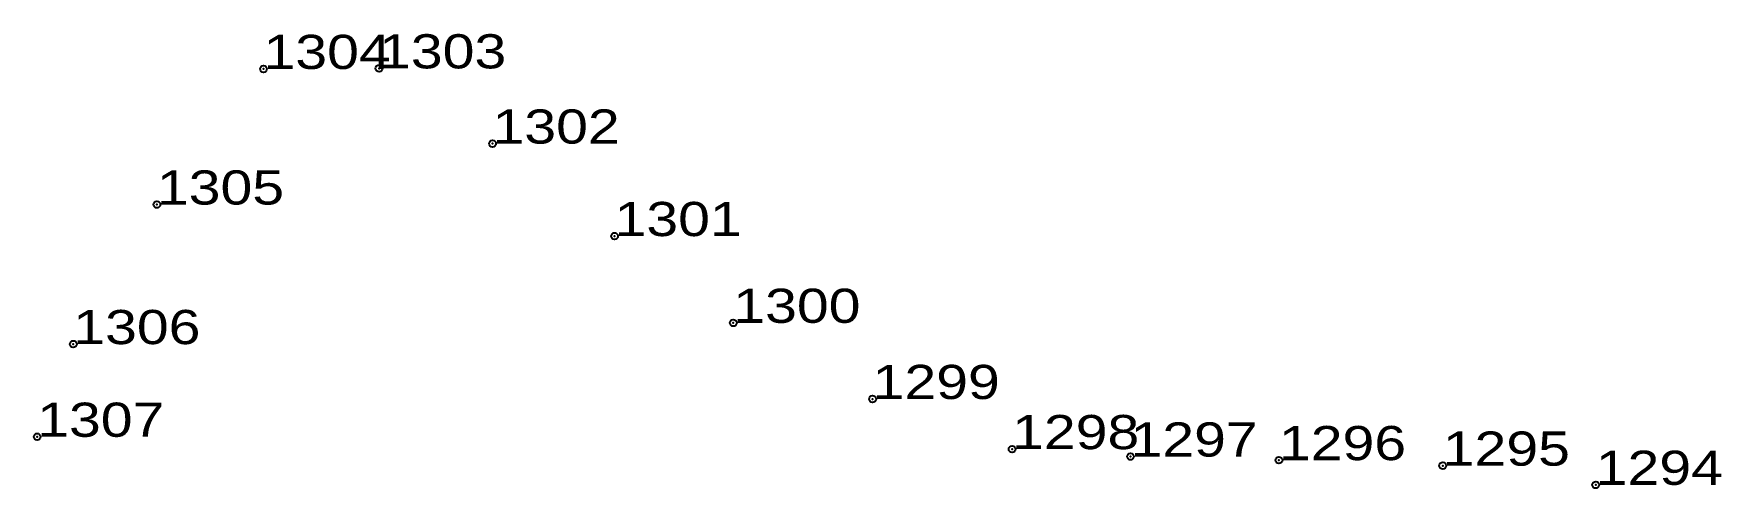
# Model space of a CAD drawing. Header units: metres. Extents: x 535239 to 555388, y 1816860 to 1852185.
# Drawn here: x 552497.5 to 552586.3, y 1817454.1 to 1817478 of the extents above; entities that cross this region are included whole.
import ezdxf

# ---------------------------------------------------------------- set-up
doc = ezdxf.new("R2010")
doc.units = ezdxf.units.M
doc.header["$LTSCALE"] = 0.72
doc.header["$PDMODE"] = 32
doc.header["$PDSIZE"] = 0.36
doc.layers.add('12', color=7, linetype='Continuous')
doc.layers.add('7', color=7, linetype='Continuous')

msp = doc.modelspace()

# ---------------------------------------------------------------- linework, layer by layer
at = {"layer": '7'}
for p in [(552509.61, 1817476.18), (552515.69, 1817476.21), (552521.66, 1817472.25), (552504, 1817469.04), (552528.08, 1817467.38), (552534.33, 1817462.81), (552499.6, 1817461.69), (552541.66, 1817458.8), (552497.7, 1817456.81), (552549, 1817456.16), (552555.23, 1817455.77), (552563.04, 1817455.58), (552571.66, 1817455.29), (552579.71, 1817454.28)]:
    msp.add_point(p, dxfattribs=at)

# ---------------------------------------------------------------- texts
at = {"layer": '12', "width": 1.25}
for s, p in [('1304', (552509.61, 1817476.18)), ('1303', (552515.69, 1817476.21)), ('1302', (552521.66, 1817472.25)), ('1305', (552504, 1817469.04)), ('1301', (552528.08, 1817467.38)), ('1300', (552534.33, 1817462.81)), ('1306', (552499.6, 1817461.69)), ('1299', (552541.66, 1817458.8)), ('1307', (552497.7, 1817456.81)), ('1298', (552549, 1817456.16)), ('1297', (552555.23, 1817455.77)), ('1296', (552563.04, 1817455.58)), ('1295', (552571.66, 1817455.29)), ('1294', (552579.71, 1817454.28))]:
    msp.add_text(s, height=1.8, dxfattribs=at).set_placement(p)

doc.saveas('drawing.dxf')
